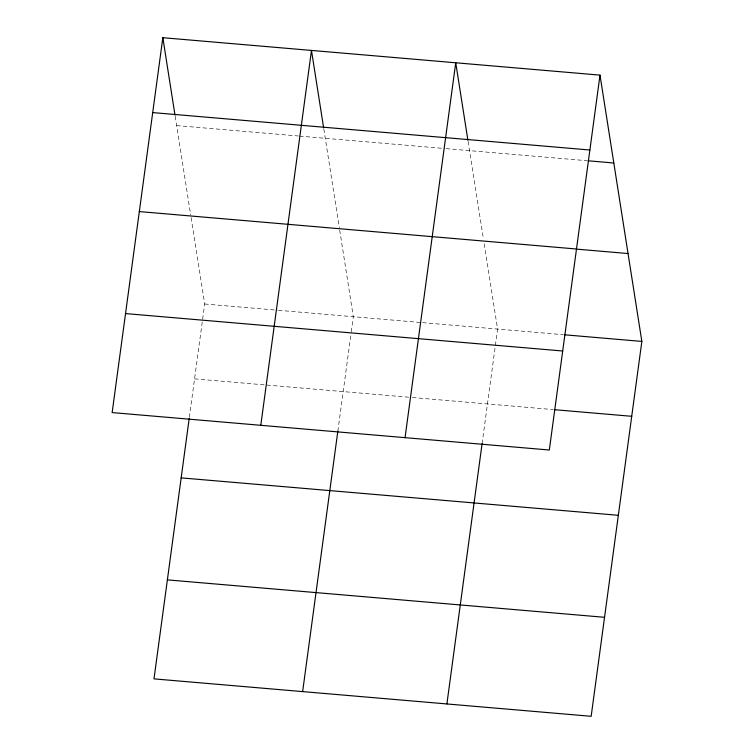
<?xml version="1.0" encoding="UTF-8"?>
<svg xmlns="http://www.w3.org/2000/svg" width="754" height="754" viewBox="0 0 754 754"><rect width="100%" height="100%" fill="white"/><g stroke="black" fill="none" stroke-linecap="round" stroke-linejoin="round"><path stroke-width="0.57" stroke-dasharray="3.77 2.83" d="M189.358 417.311L204.683 303.994L191.054 217.275M337.839 431.194L351.138 332.844M351.298 331.694L353.315 316.718L339.686 229.998M482.108 443.55L497.583 329.064L483.955 242.345M176.643 125.579L298.367 135.993M299.536 136.097L444.917 148.547M446.095 148.642L586.838 160.696M204.683 303.994L277.246 310.205M278.414 310.299L421.345 322.542M422.523 322.637L563.266 334.691M194.551 378.876L411.222 397.424M412.391 397.518L553.144 409.573M468.093 141.403L483.408 238.867M323.824 129.047L339.328 227.68M175.192 116.323L190.687 214.956"/><path stroke-width="1.13" d="M162.836 37.7L112.148 412.579L549.317 450.006L600.005 75.127L162.836 37.7L175.013 115.174M189.197 418.47L153.995 678.873L591.164 716.3L641.852 341.421L600.005 75.127M260.79 425.313L311.477 50.424L323.645 127.897M302.637 691.597L337.839 431.194M405.049 437.659L455.736 62.78L467.914 140.244M446.896 703.953L482.108 443.55M152.713 112.582L589.882 150.008M588.007 160.791L613.813 163.005M139.32 211.582L576.499 249.008M576.433 249.122L628.044 253.542M564.444 334.785L641.852 341.421M125.532 313.579L562.701 351.006M554.313 409.676L631.729 416.302M181.167 477.876L618.346 515.302M167.379 579.873L604.548 617.3"/></g></svg>
